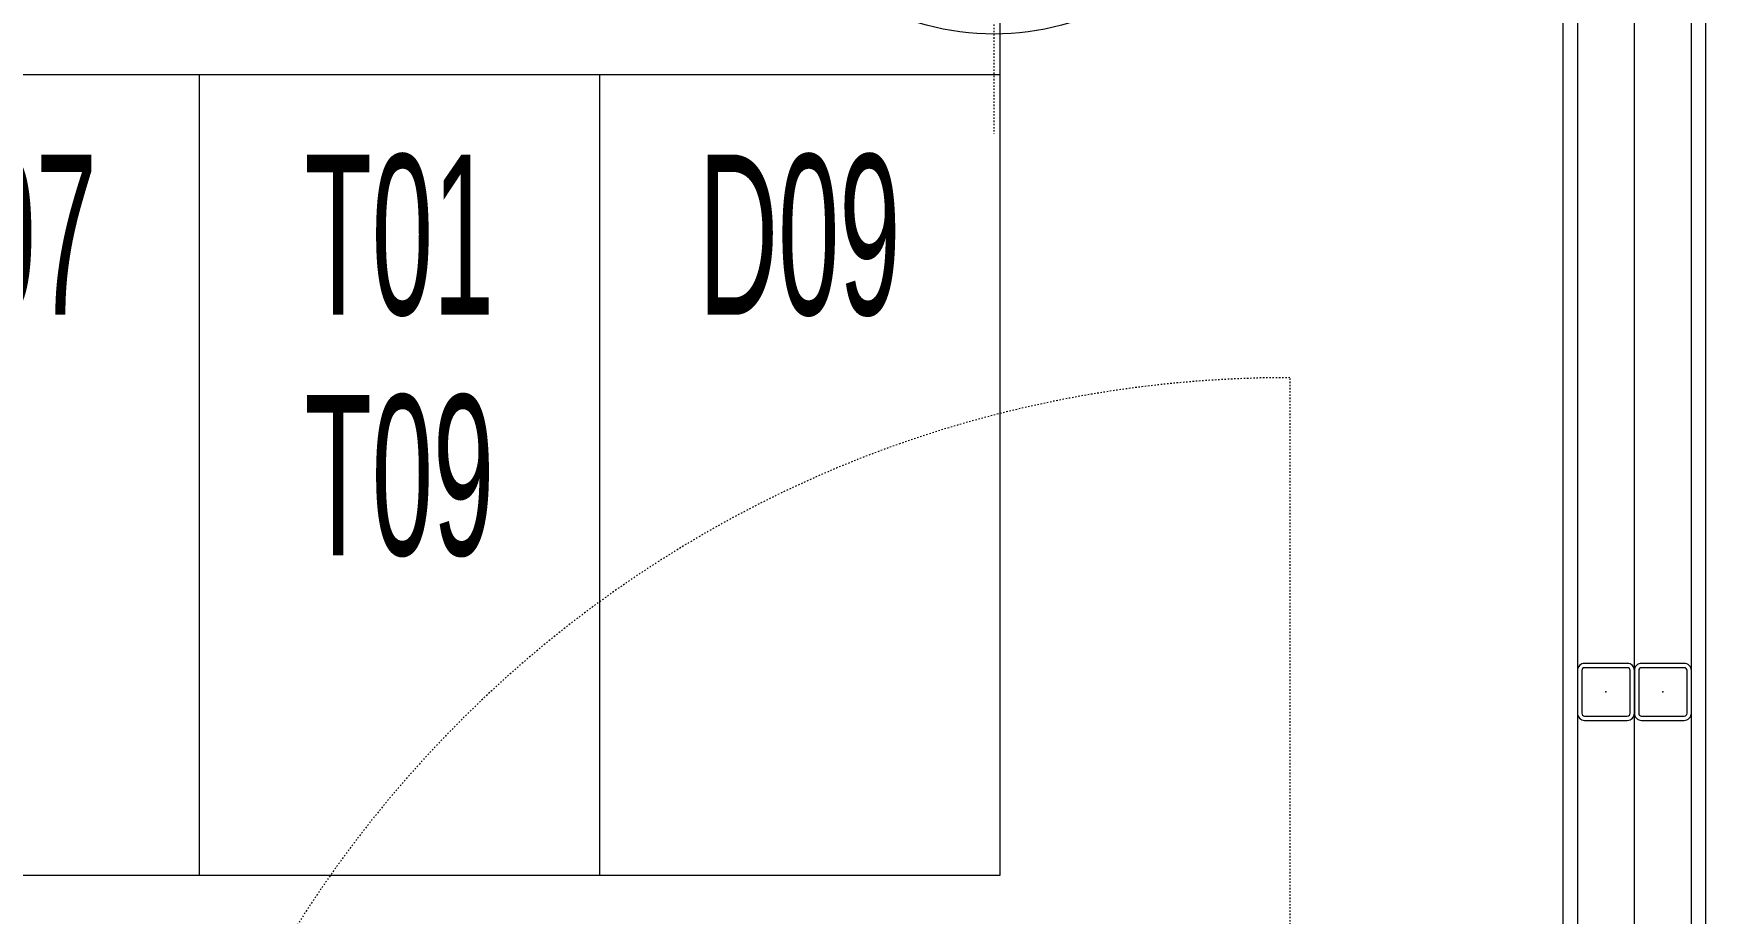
# Model space of a CAD drawing. Extents: x -1417 to 34975, y -245 to 8298.
# Drawn here: x 31312.8 to 31430.3, y 3331.8 to 3393.6 of the extents above; entities that cross this region are included whole.
import ezdxf
from ezdxf.enums import TextEntityAlignment as Align

# ---------------------------------------------------------------- set-up
doc = ezdxf.new("R2010")
doc.units = 0
doc.linetypes.add('DOT2', pattern=[0.125, 0, -0.125])
doc.layers.get('0').update_dxf_attribs({"color": 9, "lineweight": 9})
for name, color, linetype, lineweight in [('05V', 9, 'Continuous', 9), ('10', 9, 'Continuous', 9), ('11', 9, 'Continuous', 9), ('20', 9, 'DOT2', 9), ('21_MAHAL', 9, 'Continuous', 9), ('33', 9, 'BATTING', 9)]:
    doc.layers.add(name, color=color, linetype=linetype, lineweight=lineweight)
doc.styles.add('Arial', font='arial.ttf', dxfattribs={"height": 2.5})
doc.styles.add('MuuM_TEXT-STANDART', font='ARIALN.TTF')
doc.linetypes.add('BATTING', pattern='A,0.0001,-0.1,[134,ltypeshp.shx,S=0.1,R=0,X=-0.1,Y=0],-0.2,[134,ltypeshp.shx,S=0.1,R=180,X=0.1,Y=0],-0.1', length=0.4001)

# ---------------------------------------------------------------- blocks, each defined once
blk = doc.blocks.new('p-klozet')
at = {"linetype": 'DOT2'}
blk.add_lwpolyline([(0, 10), (0, -60)], dxfattribs=at)
blk.add_lwpolyline([(-15.5, 0), (15.5, 0), (18.5, -34.47, -1.001588), (-18.5, -34.47)], format="xyb", close=True)
blk = doc.blocks.new('Prf-40x40')
for points in [[(1.5, -2), (-1.5, -2, -0.414214), (-2, -1.5), (-2, 1.5, -0.414214), (-1.5, 2), (1.5, 2, -0.414214), (2, 1.5), (2, -1.5, -0.414214)], [(1.5, -1.7), (-1.5, -1.7, -0.414214), (-1.7, -1.5), (-1.7, 1.5, -0.414214), (-1.5, 1.7), (1.5, 1.7, -0.414214), (1.7, 1.5), (1.7, -1.5, -0.414214)]]:
    blk.add_lwpolyline(points, format="xyb", close=True)
blk.add_point((0, 0))
blk = doc.blocks.new('P-AH-01-10')
at = {"layer": '20'}
blk.add_lwpolyline([(-9.87, -13.1), (-91.47, -13.1)], dxfattribs=at)
blk.add_arc((-9.18, -13.22), 82.29, 179.9189, 269.4168, dxfattribs=at)
blk = doc.blocks.new('0_roomno2')
blk.add_lwpolyline([(19.375, -10.5), (0, -10.5), (0, 0), (19.375, 0)], close=True)
for points in [[(0, -3), (19.375, -3)], [(11.875, -3), (11.875, -10.5)], [(15.625, -3), (15.625, -10.5)]]:
    blk.add_lwpolyline(points)
at = {"style": 'Arial'}
blk.add_attdef('ODANO', (0, 1.17), '', height=2, dxfattribs=at)
blk.add_attdef('MEKANADI', text='', height=2, dxfattribs=at).set_placement((0.35, -3), align=Align.BOTTOM_LEFT)
at = {"style": 'MuuM_TEXT-STANDART', "width": 0.6}
for tag, p in [('YER01', (10, -4.5)), ('TAVAN01', (13.75, -4.5)), ('DUVAR01', (17.5, -4.5)), ('YER02', (10, -6.75)), ('TAVAN02', (13.75, -6.75)), ('DUVAR02', (17.5, -6.75)), ('YER03', (10, -9)), ('TAVAN03', (13.75, -9)), ('DUVAR03', (17.5, -9))]:
    blk.add_attdef(tag, text='', height=1.5, dxfattribs=at).set_placement(p, align=Align.MIDDLE_CENTER)
for tag, p in [('M2', (0.35, -4.875)), ('TEMIZTAVANYUKSEKLIGI', (1.8, -8.608))]:
    blk.add_attdef(tag, text='', height=1.5, dxfattribs=at).set_placement(p, align=Align.MIDDLE_LEFT)

msp = doc.modelspace()

# ---------------------------------------------------------------- linework, layer by layer
at = {"layer": '11'}
for points in [[(31421.33, 3287.43), (31420.33, 3287.43), (31420.33, 3457.5), (31421.33, 3457.5)], [(31430.33, 3277.43), (31429.33, 3277.43), (31429.33, 3457.43), (31430.33, 3457.43)]]:
    msp.add_lwpolyline(points, close=True, dxfattribs=at)
at = {"layer": '33', "ltscale": 0.3}
msp.add_lwpolyline([(31425.33, 3287.43), (31425.33, 3457.33)], dxfattribs=at)

# ---------------------------------------------------------------- block references
at = {"layer": '05V'}
msp.add_blockref('p-klozet', (31380.33, 3446.51), dxfattribs=at)
at = {"layer": '10', "rotation": 270}
msp.add_blockref('P-AH-01-10', (31414.23, 3277.92), dxfattribs=at)
at = {"layer": '10', "xscale": -1, "rotation": 270}
for p in [(31423.33, 3347.33), (31427.33, 3347.33)]:
    msp.add_blockref('Prf-40x40', p, dxfattribs=at)
at = {"layer": '21_MAHAL'}
ref = msp.add_blockref('0_roomno2', (31235.42, 3413.18), dxfattribs=dict(at, xscale=7.5, yscale=7.5, zscale=7.5))
ref.add_attrib('YER01', 'Y07', dxfattribs={"layer": '0', "height": 11.25, "style": 'MuuM_TEXT-STANDART', "width": 0.6}).set_placement((31310.42, 3379.43), align=Align.MIDDLE_CENTER)
ref.add_attrib('TAVAN01', 'T01', dxfattribs={"layer": '0', "height": 11.25, "style": 'MuuM_TEXT-STANDART', "width": 0.6}).set_placement((31338.55, 3379.43), align=Align.MIDDLE_CENTER)
ref.add_attrib('DUVAR01', 'D09', dxfattribs={"layer": '0', "height": 11.25, "style": 'MuuM_TEXT-STANDART', "width": 0.6}).set_placement((31366.67, 3379.43), align=Align.MIDDLE_CENTER)
ref.add_attrib('TAVAN02', 'T09', dxfattribs={"layer": '0', "height": 11.25, "style": 'MuuM_TEXT-STANDART', "width": 0.6}).set_placement((31338.55, 3362.55), align=Align.MIDDLE_CENTER)

doc.saveas('drawing.dxf')
